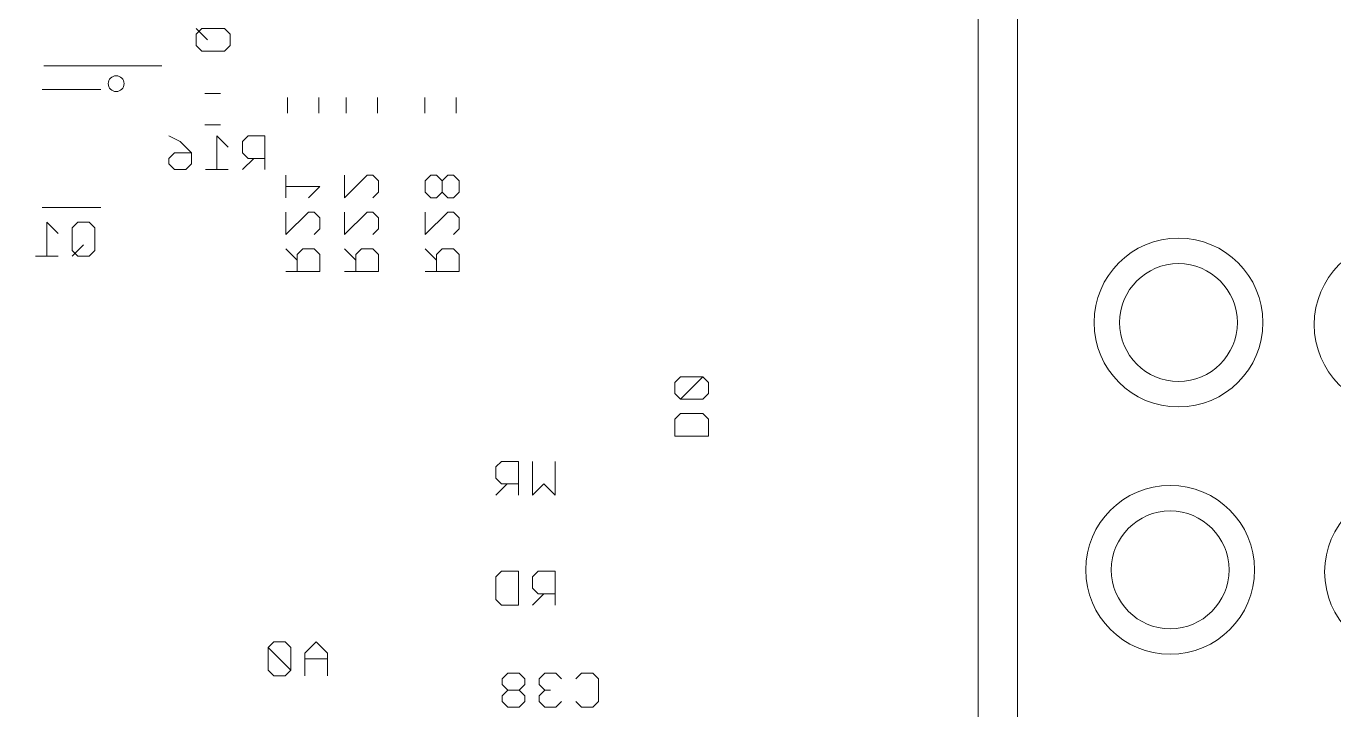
# Model space of a CAD drawing. Header units: millimetres. Extents: x -300 to -177, y 79 to 147.
# Drawn here: x -253.66 to -220.34, y 112.17 to 129.58 of the extents above; entities that cross this region are included whole.
import ezdxf

# ---------------------------------------------------------------- set-up
doc = ezdxf.new("R2010")
doc.units = ezdxf.units.MM
doc.header["$MEASUREMENT"] = 0
doc.layers.add('cut', color=7, linetype='Continuous')
doc.layers.add('reference', color=7, linetype='Continuous')

msp = doc.modelspace()

# ---------------------------------------------------------------- linework, layer by layer
at = {"layer": 'cut', "color": 250, "lineweight": 9}
for centre, major_axis, ratio in [((-224.303, 122.0359), (0, 2.15), 1), ((-218.6944, 121.983), (0, 2.15), 1), ((-224.3029, 122.0359), (1.5001, 0), 0.9999333), ((-224.5147, 115.7388), (0, 2.15), 1), ((-218.4292, 115.6859), (0, 2.15), 1), ((-224.5146, 115.7388), (1.5001, 0), 0.9999333)]:
    msp.add_ellipse(centre, major_axis=major_axis, ratio=ratio, dxfattribs=at)
for points, knots in [([(-197.1254, 145.9896), (-197.1254, 145.9896), (-196.2554, 145.7996), (-196.2554, 145.7996), (-196.2554, 145.7996), (-196.2554, 145.7996), (-195.5054, 145.6396), (-195.5054, 145.6396), (-195.5054, 145.6396), (-195.5054, 145.6396), (-194.3554, 145.3596), (-194.3554, 145.3596), (-194.3554, 145.3596), (-194.3554, 145.3596), (-193.5554, 145.1596), (-193.5554, 145.1596), (-193.5554, 145.1596), (-192.4998, 144.849), (-191.6513, 144.6358), (-190.6654, 144.3496), (-190.6654, 144.3496), (-190.6654, 144.3496), (-189.4954, 143.9796), (-189.4954, 143.9796), (-189.4954, 143.9796), (-189.4954, 143.9796), (-188.5654, 143.6796), (-188.5654, 143.6796), (-188.5654, 143.6796), (-188.5654, 143.6796), (-187.8954, 143.4496), (-187.8954, 143.4496), (-187.8954, 143.4496), (-187.8954, 143.4496), (-187.3354, 143.2596), (-187.3354, 143.2596), (-187.3354, 143.2596), (-186.4341, 142.9285), (-185.1783, 142.4534), (-184.3154, 142.1096), (-184.3154, 142.1096), (-184.3154, 142.1096), (-183.7054, 141.8596), (-183.7054, 141.8596), (-183.7054, 141.8596), (-183.7054, 141.8596), (-182.8354, 141.4896), (-182.8354, 141.4896), (-182.8354, 141.4896), (-182.8354, 141.4896), (-181.8254, 141.0496), (-181.8254, 141.0496), (-181.8254, 141.0496), (-181.8254, 141.0496), (-180.9854, 140.6696), (-180.9854, 140.6696), (-180.9854, 140.6696), (-180.6379, 140.5092), (-178.9287, 139.6762), (-178.9117, 139.6665), (-178.9117, 139.6665), (-177.959, 139.1488), (-177.3314, 138.1622), (-177.3054, 137.0696), (-177.3054, 137.0696), (-177.3054, 137.0696), (-177.3055, 88.4696), (-177.3055, 88.4696), (-177.3055, 88.4696), (-177.3055, 83.499), (-181.3349, 79.4696), (-186.3054, 79.4696), (-186.3054, 79.4696), (-186.3054, 79.4696), (-276.0913, 79.4696), (-276.0913, 79.4696), (-276.0913, 79.4696), (-276.3565, 79.4696), (-276.6108, 79.575), (-276.7984, 79.7625), (-276.7984, 79.7625), (-276.7984, 79.7625), (-276.9125, 79.8767), (-276.9125, 79.8767), (-276.9125, 79.8767), (-277.1001, 80.0642), (-277.3544, 80.1696), (-277.6197, 80.1696), (-277.6197, 80.1696), (-277.6197, 80.1696), (-285.9913, 80.1696), (-285.9913, 80.1696), (-285.9913, 80.1696), (-286.2565, 80.1696), (-286.5108, 80.0642), (-286.6984, 79.8767), (-286.6984, 79.8767), (-286.6984, 79.8767), (-286.8125, 79.7625), (-286.8125, 79.7625), (-286.8125, 79.7625), (-287.0001, 79.575), (-287.2544, 79.4696), (-287.5197, 79.4696), (-287.5197, 79.4696), (-287.5197, 79.4696), (-287.9055, 79.4696), (-287.9055, 79.4696), (-287.9055, 79.4696), (-290.2924, 79.4696), (-292.5816, 80.4178), (-294.2694, 82.1056), (-294.2694, 82.1056), (-295.9572, 83.7935), (-296.9055, 86.0827), (-296.9055, 88.4696), (-296.9055, 88.4696), (-296.9055, 88.4696), (-296.9054, 137.0697), (-296.9054, 137.0697), (-296.9054, 137.0697), (-296.8795, 138.1622), (-296.2519, 139.1554), (-295.2992, 139.6665), (-295.2992, 139.6665), (-294.1017, 140.3089), (-293.8755, 140.3696), (-293.2255, 140.6696), (-293.2255, 140.6696), (-293.2255, 140.6696), (-292.3855, 141.0496), (-292.3855, 141.0496), (-292.3855, 141.0496), (-292.3855, 141.0496), (-291.3755, 141.4896), (-291.3755, 141.4896), (-291.3755, 141.4896), (-291.3755, 141.4896), (-290.5055, 141.8596), (-290.5055, 141.8596), (-290.5055, 141.8596), (-290.5055, 141.8596), (-289.8955, 142.1096), (-289.8955, 142.1096), (-289.8955, 142.1096), (-289.0049, 142.4644), (-287.8148, 142.9145), (-286.8755, 143.2596), (-286.8755, 143.2596), (-286.8755, 143.2596), (-286.3155, 143.4496), (-286.3155, 143.4496), (-286.3155, 143.4496), (-286.3155, 143.4496), (-285.6455, 143.6796), (-285.6455, 143.6796), (-285.6455, 143.6796), (-285.6455, 143.6796), (-284.7155, 143.9796), (-284.7155, 143.9796), (-284.7155, 143.9796), (-284.7155, 143.9796), (-283.5455, 144.3496), (-283.5455, 144.3496), (-283.5455, 144.3496), (-282.5597, 144.6358), (-281.7105, 144.8493), (-280.6555, 145.1596), (-280.6555, 145.1596), (-280.6555, 145.1596), (-279.8555, 145.3596), (-279.8555, 145.3596), (-279.8555, 145.3596), (-279.8555, 145.3596), (-278.7055, 145.6396), (-278.7055, 145.6396), (-278.7055, 145.6396), (-278.7055, 145.6396), (-277.9555, 145.7996), (-277.9555, 145.7996), (-277.9555, 145.7996), (-277.9555, 145.7996), (-277.0855, 145.9896), (-277.0855, 145.9896), (-277.0855, 145.9896), (-276.4395, 146.1317), (-274.7135, 146.4389), (-273.9055, 146.5696), (-273.9055, 146.5696), (-273.9055, 146.5696), (-272.9855, 146.7096), (-272.9855, 146.7096), (-272.9855, 146.7096), (-272.9855, 146.7096), (-272.1055, 146.8396), (-272.1055, 146.8396), (-272.1055, 146.8396), (-272.1055, 146.8396), (-270.9155, 146.9896), (-270.9155, 146.9896), (-270.9155, 146.9896), (-269.7953, 147.1262), (-268.5842, 147.2062), (-267.3855, 147.3296), (-267.3855, 147.3296), (-267.3855, 147.3296), (-266.4855, 147.3896), (-266.4855, 147.3896), (-266.4855, 147.3896), (-266.4855, 147.3896), (-264.9055, 147.4696), (-264.9055, 147.4696), (-264.9055, 147.4696), (-264.9055, 147.4696), (-262.6055, 147.4696), (-262.6055, 147.4696), (-262.6055, 147.4696), (-261.8098, 147.4696), (-261.0467, 147.1535), (-260.4841, 146.5909), (-260.4841, 146.5909), (-259.9215, 146.0283), (-259.6055, 145.2652), (-259.6055, 144.4696), (-259.6055, 144.4696), (-259.6055, 143.9922), (-259.4158, 143.5344), (-259.0782, 143.1968), (-259.0782, 143.1968), (-258.7407, 142.8592), (-258.2828, 142.6696), (-257.8055, 142.6696), (-257.8055, 142.6696), (-257.8055, 142.6696), (-216.4054, 142.6696), (-216.4054, 142.6696), (-216.4054, 142.6696), (-215.4113, 142.6696), (-214.6055, 143.4755), (-214.6054, 144.4696), (-214.6054, 144.4696), (-214.6054, 145.2652), (-214.2894, 146.0283), (-213.7268, 146.5909), (-213.7268, 146.5909), (-213.1642, 147.1535), (-212.4011, 147.4696), (-211.6054, 147.4696), (-211.6054, 147.4696), (-211.6054, 147.4696), (-209.3054, 147.4696), (-209.3054, 147.4696), (-209.3054, 147.4696), (-209.3054, 147.4696), (-207.7254, 147.3896), (-207.7254, 147.3896), (-207.7254, 147.3896), (-207.7254, 147.3896), (-206.8254, 147.3296), (-206.8254, 147.3296), (-206.8254, 147.3296), (-205.6281, 147.2065), (-204.4149, 147.1261), (-203.2954, 146.9896), (-203.2954, 146.9896), (-203.2954, 146.9896), (-202.1054, 146.8396), (-202.1054, 146.8396), (-202.1054, 146.8396), (-202.1054, 146.8396), (-201.2254, 146.7096), (-201.2254, 146.7096), (-201.2254, 146.7096), (-201.2254, 146.7096), (-200.3054, 146.5696), (-200.3054, 146.5696), (-200.3054, 146.5696), (-199.4976, 146.4389), (-197.771, 146.1316), (-197.1254, 145.9896)], [0, 0, 0, 0, 0.0140845, 0.0140845, 0.0140845, 0.0140845, 0.028169, 0.028169, 0.028169, 0.028169, 0.0422535, 0.0422535, 0.0422535, 0.0422535, 0.056338, 0.056338, 0.056338, 0.056338, 0.0704225, 0.0704225, 0.0704225, 0.0704225, 0.084507, 0.084507, 0.084507, 0.084507, 0.0985915, 0.0985915, 0.0985915, 0.0985915, 0.1126761, 0.1126761, 0.1126761, 0.1126761, 0.1267606, 0.1267606, 0.1267606, 0.1267606, 0.1408451, 0.1408451, 0.1408451, 0.1408451, 0.1549296, 0.1549296, 0.1549296, 0.1549296, 0.1690141, 0.1690141, 0.1690141, 0.1690141, 0.1830986, 0.1830986, 0.1830986, 0.1830986, 0.1971831, 0.1971831, 0.1971831, 0.1971831, 0.2112676, 0.2112676, 0.2112676, 0.2112676, 0.2253521, 0.2253521, 0.2253521, 0.2253521, 0.2394366, 0.2394366, 0.2394366, 0.2394366, 0.2535211, 0.2535211, 0.2535211, 0.2535211, 0.2676056, 0.2676056, 0.2676056, 0.2676056, 0.2816901, 0.2816901, 0.2816901, 0.2816901, 0.2957746, 0.2957746, 0.2957746, 0.2957746, 0.3098592, 0.3098592, 0.3098592, 0.3098592, 0.3239437, 0.3239437, 0.3239437, 0.3239437, 0.3380282, 0.3380282, 0.3380282, 0.3380282, 0.3521127, 0.3521127, 0.3521127, 0.3521127, 0.3661972, 0.3661972, 0.3661972, 0.3661972, 0.3802817, 0.3802817, 0.3802817, 0.3802817, 0.3943662, 0.3943662, 0.3943662, 0.3943662, 0.4084507, 0.4084507, 0.4084507, 0.4084507, 0.4225352, 0.4225352, 0.4225352, 0.4225352, 0.4366197, 0.4366197, 0.4366197, 0.4366197, 0.4507042, 0.4507042, 0.4507042, 0.4507042, 0.4647887, 0.4647887, 0.4647887, 0.4647887, 0.4788732, 0.4788732, 0.4788732, 0.4788732, 0.4929577, 0.4929577, 0.4929577, 0.4929577, 0.5070423, 0.5070423, 0.5070423, 0.5070423, 0.5211268, 0.5211268, 0.5211268, 0.5211268, 0.5352113, 0.5352113, 0.5352113, 0.5352113, 0.5492958, 0.5492958, 0.5492958, 0.5492958, 0.5633803, 0.5633803, 0.5633803, 0.5633803, 0.5774648, 0.5774648, 0.5774648, 0.5774648, 0.5915493, 0.5915493, 0.5915493, 0.5915493, 0.6056338, 0.6056338, 0.6056338, 0.6056338, 0.6197183, 0.6197183, 0.6197183, 0.6197183, 0.6338028, 0.6338028, 0.6338028, 0.6338028, 0.6478873, 0.6478873, 0.6478873, 0.6478873, 0.6619718, 0.6619718, 0.6619718, 0.6619718, 0.6760563, 0.6760563, 0.6760563, 0.6760563, 0.6901408, 0.6901408, 0.6901408, 0.6901408, 0.7042254, 0.7042254, 0.7042254, 0.7042254, 0.7183099, 0.7183099, 0.7183099, 0.7183099, 0.7323944, 0.7323944, 0.7323944, 0.7323944, 0.7464789, 0.7464789, 0.7464789, 0.7464789, 0.7605634, 0.7605634, 0.7605634, 0.7605634, 0.7746479, 0.7746479, 0.7746479, 0.7746479, 0.7887324, 0.7887324, 0.7887324, 0.7887324, 0.8028169, 0.8028169, 0.8028169, 0.8028169, 0.8169014, 0.8169014, 0.8169014, 0.8169014, 0.8309859, 0.8309859, 0.8309859, 0.8309859, 0.8450704, 0.8450704, 0.8450704, 0.8450704, 0.8591549, 0.8591549, 0.8591549, 0.8591549, 0.8732394, 0.8732394, 0.8732394, 0.8732394, 0.8873239, 0.8873239, 0.8873239, 0.8873239, 0.9014085, 0.9014085, 0.9014085, 0.9014085, 0.915493, 0.915493, 0.915493, 0.915493, 0.9295775, 0.9295775, 0.9295775, 0.9295775, 0.943662, 0.943662, 0.943662, 0.943662, 0.9577465, 0.9577465, 0.9577465, 0.9577465, 0.971831, 0.971831, 0.971831, 0.971831, 1, 1, 1, 1]), ([(-212.6295, 138.2195), (-212.6295, 138.2195), (-212.2813, 138.2195), (-212.2813, 138.2195), (-212.2813, 138.2195), (-211.9095, 138.2195), (-211.6054, 137.9154), (-211.6054, 137.5436), (-211.6054, 137.5436), (-211.6054, 137.5436), (-211.6054, 129.4883), (-211.6054, 129.4883), (-211.6054, 129.4883), (-211.6054, 129.4583), (-211.6075, 129.4287), (-211.6113, 129.3997), (-211.6113, 129.3997), (-211.6075, 129.3657), (-211.6054, 129.3312), (-211.6054, 129.2963), (-211.6054, 129.2963), (-211.6054, 129.2963), (-211.6054, 97.6427), (-211.6054, 97.6427), (-211.6054, 97.6427), (-211.6054, 97.1349), (-212.0208, 96.7195), (-212.5286, 96.7195), (-212.5286, 96.7195), (-212.5286, 96.7195), (-261.6822, 96.7195), (-261.6822, 96.7195), (-261.6822, 96.7195), (-262.19, 96.7195), (-262.6054, 97.1349), (-262.6054, 97.6427), (-262.6054, 97.6427), (-262.6054, 97.6427), (-262.6054, 129.2963), (-262.6054, 129.2963), (-262.6054, 129.2963), (-262.6054, 129.8041), (-262.19, 130.2195), (-261.6822, 130.2195), (-261.6822, 130.2195), (-261.6822, 130.2195), (-213.3054, 130.2195), (-213.3054, 130.2195), (-213.3054, 130.2195), (-213.3054, 130.2195), (-213.3054, 137.5436), (-213.3054, 137.5436), (-213.3054, 137.5436), (-213.3054, 137.9154), (-213.0013, 138.2195), (-212.6295, 138.2195)], [0, 0, 0, 0, 0.0666667, 0.0666667, 0.0666667, 0.0666667, 0.1333333, 0.1333333, 0.1333333, 0.1333333, 0.2, 0.2, 0.2, 0.2, 0.2666667, 0.2666667, 0.2666667, 0.2666667, 0.3333333, 0.3333333, 0.3333333, 0.3333333, 0.4, 0.4, 0.4, 0.4, 0.4666667, 0.4666667, 0.4666667, 0.4666667, 0.5333333, 0.5333333, 0.5333333, 0.5333333, 0.6, 0.6, 0.6, 0.6, 0.6666667, 0.6666667, 0.6666667, 0.6666667, 0.7333333, 0.7333333, 0.7333333, 0.7333333, 0.8, 0.8, 0.8, 0.8, 0.8666667, 0.8666667, 0.8666667, 0.8666667, 1, 1, 1, 1])]:
    msp.add_open_spline(points, degree=3, knots=knots, dxfattribs=at)
at = {"layer": 'reference', "color": 242, "lineweight": 9}
for points in [[(-228.4054, 106.7196), (-228.4054, 106.7196), (-228.4054, 134.6196), (-228.4054, 134.6196)], [(-229.4054, 107.0196), (-229.4054, 107.0196), (-229.4054, 134.3196), (-229.4054, 134.3196)], [(-249.1852, 129.522), (-249.1852, 129.522), (-249.3293, 129.378), (-249.3293, 129.378)], [(-249.0412, 129.2339), (-249.0412, 129.2339), (-249.3293, 129.522), (-249.3293, 129.522)], [(-249.3293, 129.378), (-249.3293, 129.378), (-249.3293, 129.0899), (-249.3293, 129.0899)], [(-248.609, 129.522), (-248.609, 129.522), (-249.1852, 129.522), (-249.1852, 129.522)], [(-248.465, 129.378), (-248.465, 129.378), (-248.609, 129.522), (-248.609, 129.522)], [(-248.465, 129.0899), (-248.465, 129.0899), (-248.465, 129.378), (-248.465, 129.378)], [(-249.3293, 129.0899), (-249.3293, 129.0899), (-249.1852, 128.9458), (-249.1852, 128.9458)], [(-249.1852, 128.9458), (-249.1852, 128.9458), (-248.609, 128.9458), (-248.609, 128.9458)], [(-248.609, 128.9458), (-248.609, 128.9458), (-248.465, 129.0899), (-248.465, 129.0899)], [(-253.2055, 128.5696), (-253.2055, 128.5696), (-250.2055, 128.5696), (-250.2055, 128.5696)], [(-253.2555, 127.9696), (-253.2555, 127.9696), (-251.7555, 127.9696), (-251.7555, 127.9696)], [(-249.1055, 127.8696), (-249.1055, 127.8696), (-248.7055, 127.8696), (-248.7055, 127.8696)], [(-247.0055, 127.3696), (-247.0055, 127.3696), (-247.0055, 127.7696), (-247.0055, 127.7696)], [(-246.2055, 127.3696), (-246.2055, 127.3696), (-246.2055, 127.7696), (-246.2055, 127.7696)], [(-245.5055, 127.3696), (-245.5055, 127.3696), (-245.5055, 127.7696), (-245.5055, 127.7696)], [(-244.7055, 127.3696), (-244.7055, 127.3696), (-244.7055, 127.7696), (-244.7055, 127.7696)], [(-243.5055, 127.7696), (-243.5055, 127.7696), (-243.5055, 127.3696), (-243.5055, 127.3696)], [(-242.7055, 127.7696), (-242.7055, 127.7696), (-242.7055, 127.3696), (-242.7055, 127.3696)], [(-249.1055, 127.0696), (-249.1055, 127.0696), (-248.7055, 127.0696), (-248.7055, 127.0696)], [(-250.0224, 126.7941), (-250.0224, 126.7941), (-249.7343, 126.6501), (-249.7343, 126.6501)], [(-249.7343, 126.6501), (-249.7343, 126.6501), (-249.4462, 126.362), (-249.4462, 126.362)], [(-248.5107, 126.506), (-248.5107, 126.506), (-248.7988, 126.7941), (-248.7988, 126.7941)], [(-248.7988, 126.7941), (-248.7988, 126.7941), (-248.7988, 125.9298), (-248.7988, 125.9298)], [(-248.0073, 126.7941), (-248.0073, 126.7941), (-248.1514, 126.6501), (-248.1514, 126.6501)], [(-248.1514, 126.6501), (-248.1514, 126.6501), (-248.1514, 126.362), (-248.1514, 126.362)], [(-247.5751, 126.7941), (-247.5751, 126.7941), (-248.0073, 126.7941), (-248.0073, 126.7941)], [(-247.5751, 125.9298), (-247.5751, 125.9298), (-247.5751, 126.7941), (-247.5751, 126.7941)], [(-250.0224, 126.2179), (-250.0224, 126.2179), (-249.8783, 126.362), (-249.8783, 126.362)], [(-249.8783, 126.362), (-249.8783, 126.362), (-249.4462, 126.362), (-249.4462, 126.362)], [(-249.4462, 126.362), (-249.4462, 126.362), (-249.4462, 126.0739), (-249.4462, 126.0739)], [(-248.1514, 126.362), (-248.1514, 126.362), (-248.0073, 126.2179), (-248.0073, 126.2179)], [(-250.0224, 126.0739), (-250.0224, 126.0739), (-250.0224, 126.2179), (-250.0224, 126.2179)], [(-249.8783, 125.9298), (-249.8783, 125.9298), (-250.0224, 126.0739), (-250.0224, 126.0739)], [(-249.4462, 126.0739), (-249.4462, 126.0739), (-249.5902, 125.9298), (-249.5902, 125.9298)], [(-247.8632, 126.2179), (-247.8632, 126.2179), (-248.1514, 125.9298), (-248.1514, 125.9298)], [(-248.0073, 126.2179), (-248.0073, 126.2179), (-247.5751, 126.2179), (-247.5751, 126.2179)], [(-249.5902, 125.9298), (-249.5902, 125.9298), (-249.8783, 125.9298), (-249.8783, 125.9298)], [(-248.5107, 125.9298), (-248.5107, 125.9298), (-249.0868, 125.9298), (-249.0868, 125.9298)], [(-247.0453, 125.2103), (-247.0453, 125.2103), (-247.0453, 125.7865), (-247.0453, 125.7865)], [(-245.5453, 125.7865), (-245.5453, 125.7865), (-245.5453, 125.2103), (-245.5453, 125.2103)], [(-245.5453, 125.2103), (-245.5453, 125.2103), (-244.9691, 125.7865), (-244.9691, 125.7865)], [(-244.9691, 125.7865), (-244.9691, 125.7865), (-244.825, 125.7865), (-244.825, 125.7865)], [(-244.825, 125.7865), (-244.825, 125.7865), (-244.681, 125.6425), (-244.681, 125.6425)], [(-244.681, 125.6425), (-244.681, 125.6425), (-244.681, 125.3543), (-244.681, 125.3543)], [(-243.3512, 125.7865), (-243.3512, 125.7865), (-243.4953, 125.6425), (-243.4953, 125.6425)], [(-243.4953, 125.6425), (-243.4953, 125.6425), (-243.4953, 125.3543), (-243.4953, 125.3543)], [(-243.2072, 125.7865), (-243.2072, 125.7865), (-243.3512, 125.7865), (-243.3512, 125.7865)], [(-243.0631, 125.6425), (-243.0631, 125.6425), (-243.2072, 125.7865), (-243.2072, 125.7865)], [(-242.9191, 125.7865), (-242.9191, 125.7865), (-243.0631, 125.6425), (-243.0631, 125.6425)], [(-243.0631, 125.3543), (-243.0631, 125.3543), (-243.0631, 125.6425), (-243.0631, 125.6425)], [(-242.775, 125.7865), (-242.775, 125.7865), (-242.9191, 125.7865), (-242.9191, 125.7865)], [(-242.631, 125.6425), (-242.631, 125.6425), (-242.775, 125.7865), (-242.775, 125.7865)], [(-242.631, 125.3543), (-242.631, 125.3543), (-242.631, 125.6425), (-242.631, 125.6425)], [(-246.181, 125.4984), (-246.181, 125.4984), (-247.0453, 125.4984), (-247.0453, 125.4984)], [(-246.4691, 125.2103), (-246.4691, 125.2103), (-246.181, 125.4984), (-246.181, 125.4984)], [(-244.681, 125.3543), (-244.681, 125.3543), (-244.825, 125.2103), (-244.825, 125.2103)], [(-243.4953, 125.3543), (-243.4953, 125.3543), (-243.3512, 125.2103), (-243.3512, 125.2103)], [(-243.2072, 125.2103), (-243.2072, 125.2103), (-243.0631, 125.3543), (-243.0631, 125.3543)], [(-243.0631, 125.3543), (-243.0631, 125.3543), (-242.9191, 125.2103), (-242.9191, 125.2103)], [(-242.775, 125.2103), (-242.775, 125.2103), (-242.631, 125.3543), (-242.631, 125.3543)], [(-253.2555, 124.9696), (-253.2555, 124.9696), (-251.7555, 124.9696), (-251.7555, 124.9696)], [(-243.3512, 125.2103), (-243.3512, 125.2103), (-243.2072, 125.2103), (-243.2072, 125.2103)], [(-242.9191, 125.2103), (-242.9191, 125.2103), (-242.775, 125.2103), (-242.775, 125.2103)], [(-247.0453, 124.851), (-247.0453, 124.851), (-247.0453, 124.2748), (-247.0453, 124.2748)], [(-247.0453, 124.2748), (-247.0453, 124.2748), (-246.4691, 124.851), (-246.4691, 124.851)], [(-246.4691, 124.851), (-246.4691, 124.851), (-246.325, 124.851), (-246.325, 124.851)], [(-246.325, 124.851), (-246.325, 124.851), (-246.181, 124.7069), (-246.181, 124.7069)], [(-246.181, 124.7069), (-246.181, 124.7069), (-246.181, 124.4188), (-246.181, 124.4188)], [(-245.5453, 124.851), (-245.5453, 124.851), (-245.5453, 124.2748), (-245.5453, 124.2748)], [(-245.5453, 124.2748), (-245.5453, 124.2748), (-244.9691, 124.851), (-244.9691, 124.851)], [(-244.9691, 124.851), (-244.9691, 124.851), (-244.825, 124.851), (-244.825, 124.851)], [(-244.825, 124.851), (-244.825, 124.851), (-244.681, 124.7069), (-244.681, 124.7069)], [(-244.681, 124.7069), (-244.681, 124.7069), (-244.681, 124.4188), (-244.681, 124.4188)], [(-243.4953, 124.851), (-243.4953, 124.851), (-243.4953, 124.2748), (-243.4953, 124.2748)], [(-243.4953, 124.2748), (-243.4953, 124.2748), (-242.9191, 124.851), (-242.9191, 124.851)], [(-242.9191, 124.851), (-242.9191, 124.851), (-242.775, 124.851), (-242.775, 124.851)], [(-242.775, 124.851), (-242.775, 124.851), (-242.631, 124.7069), (-242.631, 124.7069)], [(-242.631, 124.7069), (-242.631, 124.7069), (-242.631, 124.4188), (-242.631, 124.4188)], [(-252.8462, 124.306), (-252.8462, 124.306), (-253.1343, 124.5941), (-253.1343, 124.5941)], [(-253.1343, 124.5941), (-253.1343, 124.5941), (-253.1343, 123.7298), (-253.1343, 123.7298)], [(-252.3428, 124.5941), (-252.3428, 124.5941), (-252.4869, 124.4501), (-252.4869, 124.4501)], [(-252.4869, 124.4501), (-252.4869, 124.4501), (-252.4869, 123.8739), (-252.4869, 123.8739)], [(-252.0547, 124.5941), (-252.0547, 124.5941), (-252.3428, 124.5941), (-252.3428, 124.5941)], [(-251.9107, 124.4501), (-251.9107, 124.4501), (-252.0547, 124.5941), (-252.0547, 124.5941)], [(-251.9107, 123.8739), (-251.9107, 123.8739), (-251.9107, 124.4501), (-251.9107, 124.4501)], [(-246.181, 124.4188), (-246.181, 124.4188), (-246.325, 124.2748), (-246.325, 124.2748)], [(-244.681, 124.4188), (-244.681, 124.4188), (-244.825, 124.2748), (-244.825, 124.2748)], [(-242.631, 124.4188), (-242.631, 124.4188), (-242.775, 124.2748), (-242.775, 124.2748)], [(-252.1988, 124.0179), (-252.1988, 124.0179), (-252.4869, 123.7298), (-252.4869, 123.7298)], [(-252.8462, 123.7298), (-252.8462, 123.7298), (-253.4224, 123.7298), (-253.4224, 123.7298)], [(-252.4869, 123.8739), (-252.4869, 123.8739), (-252.3428, 123.7298), (-252.3428, 123.7298)], [(-252.3428, 123.7298), (-252.3428, 123.7298), (-252.0547, 123.7298), (-252.0547, 123.7298)], [(-252.0547, 123.7298), (-252.0547, 123.7298), (-251.9107, 123.8739), (-251.9107, 123.8739)], [(-246.7572, 123.6274), (-246.7572, 123.6274), (-247.0453, 123.9155), (-247.0453, 123.9155)], [(-246.6131, 123.9155), (-246.6131, 123.9155), (-246.7572, 123.7714), (-246.7572, 123.7714)], [(-246.7572, 123.7714), (-246.7572, 123.7714), (-246.7572, 123.3393), (-246.7572, 123.3393)], [(-246.325, 123.9155), (-246.325, 123.9155), (-246.6131, 123.9155), (-246.6131, 123.9155)], [(-246.181, 123.7714), (-246.181, 123.7714), (-246.325, 123.9155), (-246.325, 123.9155)], [(-246.181, 123.3393), (-246.181, 123.3393), (-246.181, 123.7714), (-246.181, 123.7714)], [(-245.2572, 123.6274), (-245.2572, 123.6274), (-245.5453, 123.9155), (-245.5453, 123.9155)], [(-245.1131, 123.9155), (-245.1131, 123.9155), (-245.2572, 123.7714), (-245.2572, 123.7714)], [(-245.2572, 123.7714), (-245.2572, 123.7714), (-245.2572, 123.3393), (-245.2572, 123.3393)], [(-244.825, 123.9155), (-244.825, 123.9155), (-245.1131, 123.9155), (-245.1131, 123.9155)], [(-244.681, 123.7714), (-244.681, 123.7714), (-244.825, 123.9155), (-244.825, 123.9155)], [(-244.681, 123.3393), (-244.681, 123.3393), (-244.681, 123.7714), (-244.681, 123.7714)], [(-243.2072, 123.6274), (-243.2072, 123.6274), (-243.4953, 123.9155), (-243.4953, 123.9155)], [(-243.0631, 123.9155), (-243.0631, 123.9155), (-243.2072, 123.7714), (-243.2072, 123.7714)], [(-243.2072, 123.7714), (-243.2072, 123.7714), (-243.2072, 123.3393), (-243.2072, 123.3393)], [(-242.775, 123.9155), (-242.775, 123.9155), (-243.0631, 123.9155), (-243.0631, 123.9155)], [(-242.631, 123.7714), (-242.631, 123.7714), (-242.775, 123.9155), (-242.775, 123.9155)], [(-242.631, 123.3393), (-242.631, 123.3393), (-242.631, 123.7714), (-242.631, 123.7714)], [(-247.0453, 123.3393), (-247.0453, 123.3393), (-246.181, 123.3393), (-246.181, 123.3393)], [(-245.5453, 123.3393), (-245.5453, 123.3393), (-244.681, 123.3393), (-244.681, 123.3393)], [(-243.4953, 123.3393), (-243.4953, 123.3393), (-242.631, 123.3393), (-242.631, 123.3393)], [(-236.9931, 120.6575), (-236.9931, 120.6575), (-237.1372, 120.5135), (-237.1372, 120.5135)], [(-236.4169, 120.6575), (-236.4169, 120.6575), (-236.9931, 120.6575), (-236.9931, 120.6575)], [(-236.9931, 120.0813), (-236.9931, 120.0813), (-236.4169, 120.6575), (-236.4169, 120.6575)], [(-236.2729, 120.5135), (-236.2729, 120.5135), (-236.4169, 120.6575), (-236.4169, 120.6575)], [(-237.1372, 120.5135), (-237.1372, 120.5135), (-237.1372, 120.2254), (-237.1372, 120.2254)], [(-236.2729, 120.2254), (-236.2729, 120.2254), (-236.2729, 120.5135), (-236.2729, 120.5135)], [(-237.1372, 120.2254), (-237.1372, 120.2254), (-236.9931, 120.0813), (-236.9931, 120.0813)], [(-236.9931, 120.0813), (-236.9931, 120.0813), (-236.4169, 120.0813), (-236.4169, 120.0813)], [(-236.4169, 120.0813), (-236.4169, 120.0813), (-236.2729, 120.2254), (-236.2729, 120.2254)], [(-237.1372, 119.578), (-237.1372, 119.578), (-236.9931, 119.722), (-236.9931, 119.722)], [(-236.9931, 119.722), (-236.9931, 119.722), (-236.4169, 119.722), (-236.4169, 119.722)], [(-236.4169, 119.722), (-236.4169, 119.722), (-236.2729, 119.578), (-236.2729, 119.578)], [(-237.1372, 119.1458), (-237.1372, 119.1458), (-237.1372, 119.578), (-237.1372, 119.578)], [(-236.2729, 119.578), (-236.2729, 119.578), (-236.2729, 119.1458), (-236.2729, 119.1458)], [(-236.2729, 119.1458), (-236.2729, 119.1458), (-237.1372, 119.1458), (-237.1372, 119.1458)], [(-241.5494, 118.5021), (-241.5494, 118.5021), (-241.6934, 118.3581), (-241.6934, 118.3581)], [(-241.6934, 118.3581), (-241.6934, 118.3581), (-241.6934, 118.07), (-241.6934, 118.07)], [(-241.1172, 118.5021), (-241.1172, 118.5021), (-241.5494, 118.5021), (-241.5494, 118.5021)], [(-241.1172, 117.6378), (-241.1172, 117.6378), (-241.1172, 118.5021), (-241.1172, 118.5021)], [(-240.7579, 117.6378), (-240.7579, 117.6378), (-240.7579, 118.5021), (-240.7579, 118.5021)], [(-240.1817, 118.5021), (-240.1817, 118.5021), (-240.1817, 117.6378), (-240.1817, 117.6378)], [(-241.6934, 118.07), (-241.6934, 118.07), (-241.5494, 117.9259), (-241.5494, 117.9259)], [(-241.4053, 117.9259), (-241.4053, 117.9259), (-241.6934, 117.6378), (-241.6934, 117.6378)], [(-241.5494, 117.9259), (-241.5494, 117.9259), (-241.1172, 117.9259), (-241.1172, 117.9259)], [(-240.4698, 117.9259), (-240.4698, 117.9259), (-240.7579, 117.6378), (-240.7579, 117.6378)], [(-240.1817, 117.6378), (-240.1817, 117.6378), (-240.4698, 117.9259), (-240.4698, 117.9259)], [(-241.6934, 115.5581), (-241.6934, 115.5581), (-241.5494, 115.7021), (-241.5494, 115.7021)], [(-241.5494, 115.7021), (-241.5494, 115.7021), (-241.1172, 115.7021), (-241.1172, 115.7021)], [(-241.1172, 115.7021), (-241.1172, 115.7021), (-241.1172, 114.8378), (-241.1172, 114.8378)], [(-240.6139, 115.7021), (-240.6139, 115.7021), (-240.7579, 115.5581), (-240.7579, 115.5581)], [(-240.1817, 115.7021), (-240.1817, 115.7021), (-240.6139, 115.7021), (-240.6139, 115.7021)], [(-240.1817, 114.8378), (-240.1817, 114.8378), (-240.1817, 115.7021), (-240.1817, 115.7021)], [(-241.6934, 114.9819), (-241.6934, 114.9819), (-241.6934, 115.5581), (-241.6934, 115.5581)], [(-240.7579, 115.5581), (-240.7579, 115.5581), (-240.7579, 115.27), (-240.7579, 115.27)], [(-241.5494, 114.8378), (-241.5494, 114.8378), (-241.6934, 114.9819), (-241.6934, 114.9819)], [(-240.7579, 115.27), (-240.7579, 115.27), (-240.6139, 115.1259), (-240.6139, 115.1259)], [(-240.4698, 115.1259), (-240.4698, 115.1259), (-240.7579, 114.8378), (-240.7579, 114.8378)], [(-240.6139, 115.1259), (-240.6139, 115.1259), (-240.1817, 115.1259), (-240.1817, 115.1259)], [(-241.1172, 114.8378), (-241.1172, 114.8378), (-241.5494, 114.8378), (-241.5494, 114.8378)], [(-247.3494, 113.9021), (-247.3494, 113.9021), (-247.4934, 113.7581), (-247.4934, 113.7581)], [(-247.4934, 113.7581), (-247.4934, 113.7581), (-247.4934, 113.1819), (-247.4934, 113.1819)], [(-246.9172, 113.1819), (-246.9172, 113.1819), (-247.4934, 113.7581), (-247.4934, 113.7581)], [(-247.0613, 113.9021), (-247.0613, 113.9021), (-247.3494, 113.9021), (-247.3494, 113.9021)], [(-246.9172, 113.7581), (-246.9172, 113.7581), (-247.0613, 113.9021), (-247.0613, 113.9021)], [(-246.9172, 113.1819), (-246.9172, 113.1819), (-246.9172, 113.7581), (-246.9172, 113.7581)], [(-246.2698, 113.9021), (-246.2698, 113.9021), (-246.5579, 113.614), (-246.5579, 113.614)], [(-246.5579, 113.614), (-246.5579, 113.614), (-246.5579, 113.0378), (-246.5579, 113.0378)], [(-245.9817, 113.614), (-245.9817, 113.614), (-246.2698, 113.9021), (-246.2698, 113.9021)], [(-245.9817, 113.0378), (-245.9817, 113.0378), (-245.9817, 113.614), (-245.9817, 113.614)], [(-245.9817, 113.47), (-245.9817, 113.47), (-246.5579, 113.47), (-246.5579, 113.47)], [(-247.4934, 113.1819), (-247.4934, 113.1819), (-247.3494, 113.0378), (-247.3494, 113.0378)], [(-247.3494, 113.0378), (-247.3494, 113.0378), (-247.0613, 113.0378), (-247.0613, 113.0378)], [(-247.0613, 113.0378), (-247.0613, 113.0378), (-246.9172, 113.1819), (-246.9172, 113.1819)], [(-241.3849, 113.1101), (-241.3849, 113.1101), (-241.5289, 112.9661), (-241.5289, 112.9661)], [(-241.5289, 112.9661), (-241.5289, 112.9661), (-241.5289, 112.822), (-241.5289, 112.822)], [(-241.0968, 113.1101), (-241.0968, 113.1101), (-241.3849, 113.1101), (-241.3849, 113.1101)], [(-240.9527, 112.9661), (-240.9527, 112.9661), (-241.0968, 113.1101), (-241.0968, 113.1101)], [(-240.9527, 112.822), (-240.9527, 112.822), (-240.9527, 112.9661), (-240.9527, 112.9661)], [(-240.4494, 113.1101), (-240.4494, 113.1101), (-240.5934, 112.9661), (-240.5934, 112.9661)], [(-240.5934, 112.9661), (-240.5934, 112.9661), (-240.5934, 112.822), (-240.5934, 112.822)], [(-240.1613, 113.1101), (-240.1613, 113.1101), (-240.4494, 113.1101), (-240.4494, 113.1101)], [(-240.0172, 112.9661), (-240.0172, 112.9661), (-240.1613, 113.1101), (-240.1613, 113.1101)], [(-239.6579, 112.9661), (-239.6579, 112.9661), (-239.5139, 113.1101), (-239.5139, 113.1101)], [(-239.5139, 113.1101), (-239.5139, 113.1101), (-239.2257, 113.1101), (-239.2257, 113.1101)], [(-239.2257, 113.1101), (-239.2257, 113.1101), (-239.0817, 112.9661), (-239.0817, 112.9661)], [(-239.0817, 112.9661), (-239.0817, 112.9661), (-239.0817, 112.3899), (-239.0817, 112.3899)], [(-241.5289, 112.822), (-241.5289, 112.822), (-241.3849, 112.678), (-241.3849, 112.678)], [(-241.3849, 112.678), (-241.3849, 112.678), (-241.5289, 112.5339), (-241.5289, 112.5339)], [(-241.0968, 112.678), (-241.0968, 112.678), (-241.3849, 112.678), (-241.3849, 112.678)], [(-241.0968, 112.678), (-241.0968, 112.678), (-240.9527, 112.822), (-240.9527, 112.822)], [(-240.9527, 112.5339), (-240.9527, 112.5339), (-241.0968, 112.678), (-241.0968, 112.678)], [(-240.5934, 112.822), (-240.5934, 112.822), (-240.4494, 112.678), (-240.4494, 112.678)], [(-240.4494, 112.678), (-240.4494, 112.678), (-240.5934, 112.5339), (-240.5934, 112.5339)], [(-240.4494, 112.678), (-240.4494, 112.678), (-240.3053, 112.678), (-240.3053, 112.678)], [(-241.5289, 112.5339), (-241.5289, 112.5339), (-241.5289, 112.3899), (-241.5289, 112.3899)], [(-241.5289, 112.3899), (-241.5289, 112.3899), (-241.3849, 112.2458), (-241.3849, 112.2458)], [(-241.0968, 112.2458), (-241.0968, 112.2458), (-240.9527, 112.3899), (-240.9527, 112.3899)], [(-240.9527, 112.3899), (-240.9527, 112.3899), (-240.9527, 112.5339), (-240.9527, 112.5339)], [(-240.5934, 112.5339), (-240.5934, 112.5339), (-240.5934, 112.3899), (-240.5934, 112.3899)], [(-240.5934, 112.3899), (-240.5934, 112.3899), (-240.4494, 112.2458), (-240.4494, 112.2458)], [(-240.1613, 112.2458), (-240.1613, 112.2458), (-240.0172, 112.3899), (-240.0172, 112.3899)], [(-239.5139, 112.2458), (-239.5139, 112.2458), (-239.6579, 112.3899), (-239.6579, 112.3899)], [(-239.0817, 112.3899), (-239.0817, 112.3899), (-239.2257, 112.2458), (-239.2257, 112.2458)], [(-241.3849, 112.2458), (-241.3849, 112.2458), (-241.0968, 112.2458), (-241.0968, 112.2458)], [(-240.4494, 112.2458), (-240.4494, 112.2458), (-240.1613, 112.2458), (-240.1613, 112.2458)], [(-239.2257, 112.2458), (-239.2257, 112.2458), (-239.5139, 112.2458), (-239.5139, 112.2458)]]:
    msp.add_open_spline(points, degree=3, dxfattribs=at)
msp.add_open_spline([(-251.1665, 128.1196), (-251.1665, 128.2301), (-251.256, 128.3196), (-251.3664, 128.3196), (-251.3664, 128.3196), (-251.4769, 128.3196), (-251.5664, 128.2301), (-251.5664, 128.1196), (-251.5664, 128.1196), (-251.5665, 128.0091), (-251.4769, 127.9196), (-251.3665, 127.9196), (-251.3665, 127.9196), (-251.256, 127.9196), (-251.1665, 128.0091), (-251.1665, 128.1196)], degree=3, knots=[0, 0, 0, 0, 0.2, 0.2, 0.2, 0.2, 0.4, 0.4, 0.4, 0.4, 0.6, 0.6, 0.6, 0.6, 1, 1, 1, 1], dxfattribs=at)

doc.saveas('drawing.dxf')
